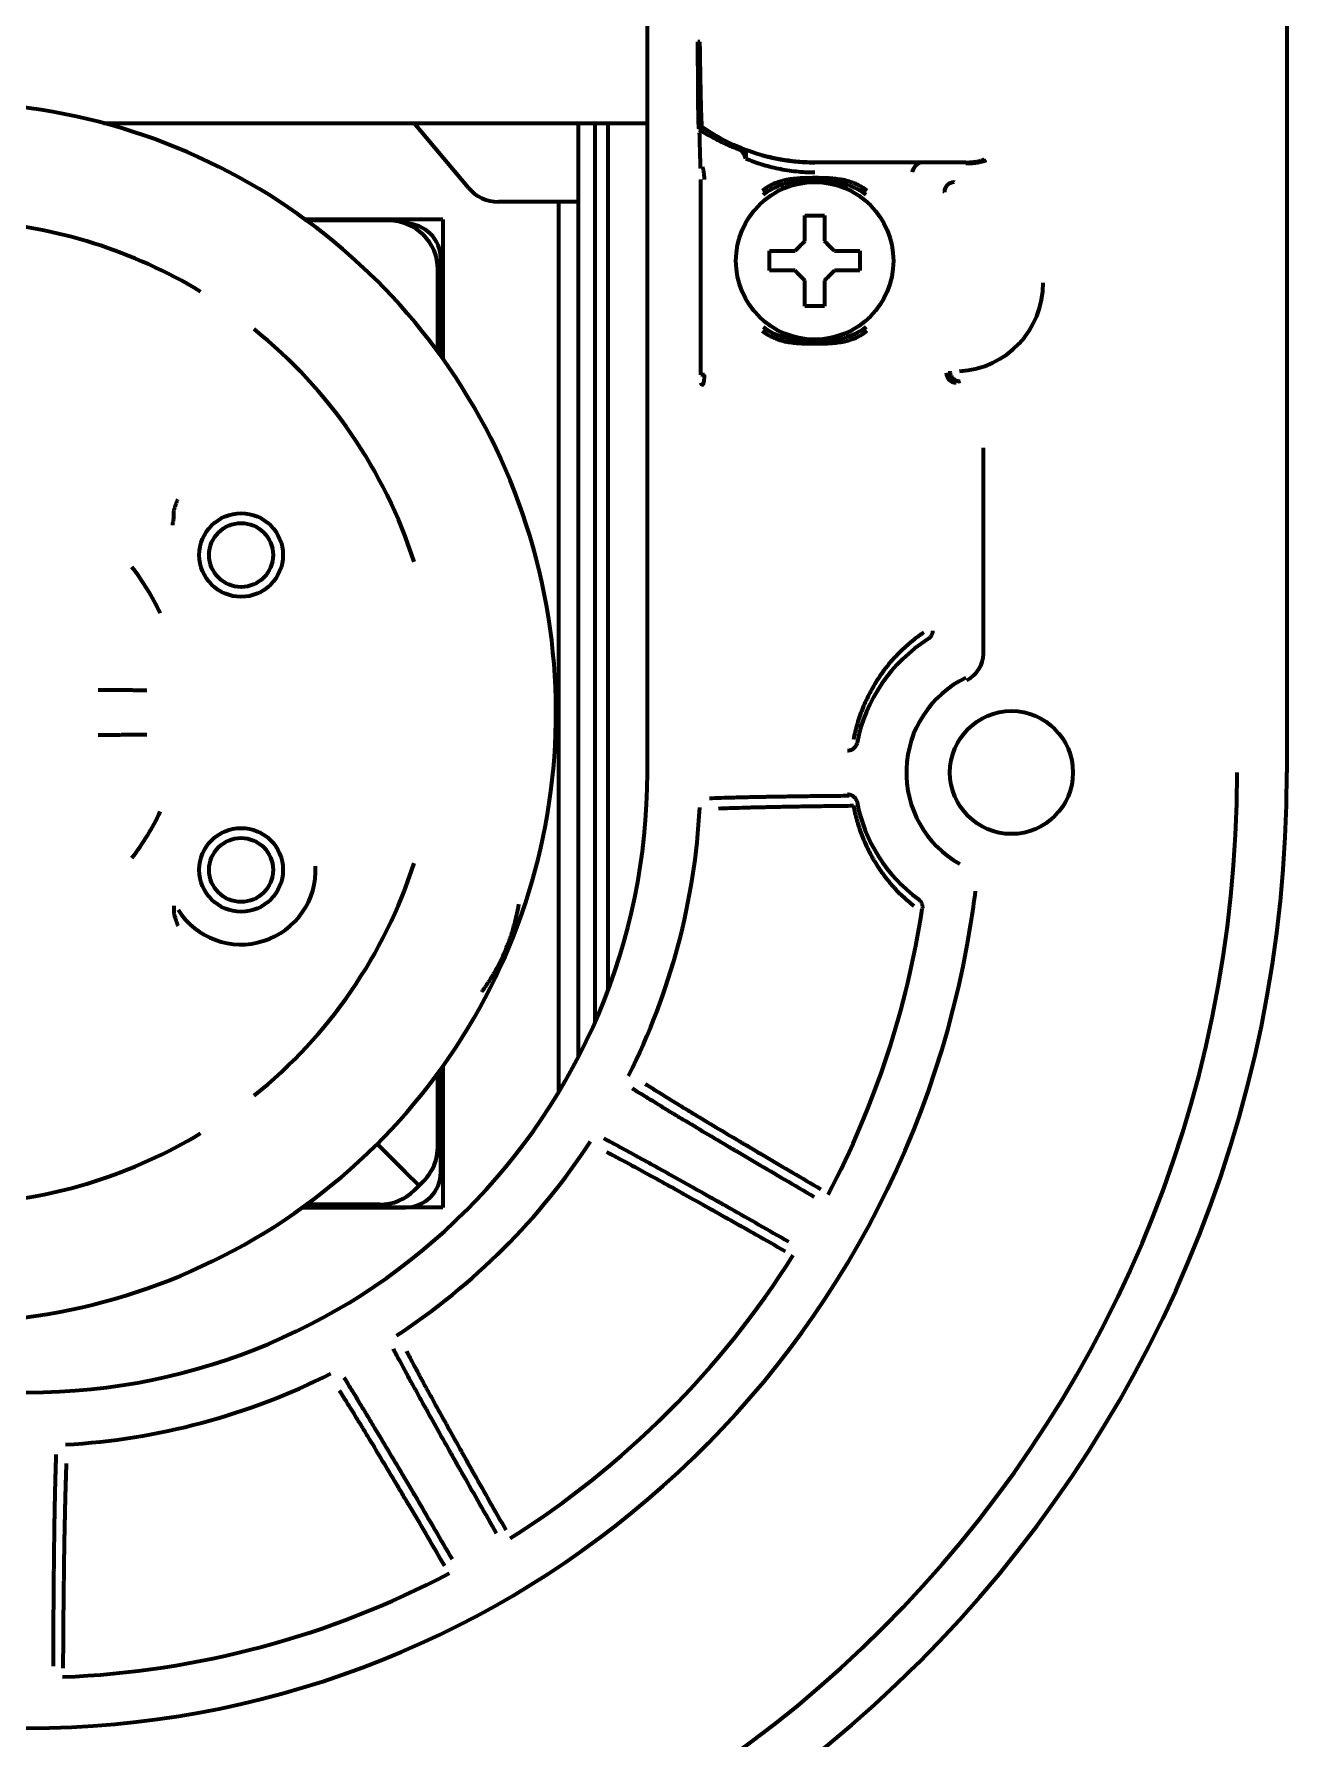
# Model space of a CAD drawing. Header units: inches. Extents: x 904 to 7172, y 213 to 5528.
# Drawn here: x 3661.4 to 3725.1, y 4371.9 to 4458.5 of the extents above; entities that cross this region are included whole.
import ezdxf

# ---------------------------------------------------------------- set-up
doc = ezdxf.new("R2010")
doc.units = ezdxf.units.IN

msp = doc.modelspace()

# ---------------------------------------------------------------- linework, layer by layer
at = {"linetype": 'Continuous', "lineweight": 70}
for p, q in [((3725.119, 4493.04), (3725.119, 4421.029)), ((3692.619, 4421.029), (3692.619, 4465.052)), ((3695.287, 4458.157), (3695.187, 4458.157)), ((3664.967, 4454.029), (3692.618, 4454.029)), ((3683.519, 4450.743), (3680.762, 4454.029)), ((3689.119, 4450.029), (3689.119, 4454.033)), ((3689.94, 4454.03), (3689.94, 4408.322)), ((3690.619, 4409.99), (3690.619, 4454.03)), ((3695.413, 4453.817), (3695.398, 4453.827)), ((3695.423, 4453.81), (3695.413, 4453.817)), ((3701.118, 4452.029), (3701.119, 4452.029)), ((3708.8, 4452.029), (3701.119, 4452.029)), ((3695.336, 4441.243), (3695.336, 4451.161)), ((3708.212, 4451.022), (3708.173, 4451.056)), ((3687.119, 4450.029), (3685.051, 4450.029)), ((3689.119, 4450.029), (3687.119, 4450.029)), ((3688.119, 4404.805), (3688.119, 4450.029)), ((3689.119, 4406.598), (3689.119, 4450.029)), ((3707.712, 4450.523), (3707.676, 4450.557)), ((3682.219, 4449.129), (3675.23, 4449.129)), ((3679.469, 4449.079), (3675.298, 4449.079)), ((3682.219, 4449.129), (3682.219, 4442.063)), ((3698.819, 4447.029), (3698.819, 4447.529)), ((3703.419, 4447.529), (3703.419, 4447.029)), ((3681.969, 4442.409), (3681.969, 4446.579)), ((3682.119, 4442.203), (3682.119, 4447.129)), ((3698.819, 4446.529), (3698.819, 4447.029)), ((3703.419, 4447.029), (3703.419, 4446.529)), ((3695.521, 4441.243), (3695.336, 4441.243)), ((3709.691, 4427.067), (3709.691, 4437.527)), ((3668.549, 4433.912), (3668.549, 4434.236)), ((3668.549, 4414.246), (3668.549, 4413.922)), ((3682.119, 4400.729), (3682.119, 4405.956)), ((3682.219, 4406.095), (3682.219, 4398.929)), ((3681.969, 4402.031), (3681.969, 4405.749)), ((3678.889, 4402.159), (3680.303, 4400.744)), ((3678.889, 4402.159), (3680.303, 4400.744)), ((3681.01, 4400.037), (3680.303, 4400.744)), ((3681.01, 4400.037), (3680.303, 4400.744)), ((3681.01, 4400.037), (3680.784, 4399.811)), ((3681.01, 4400.037), (3681.236, 4400.264)), ((3682.219, 4398.929), (3675.092, 4398.929)), ((3675.092, 4398.929), (3680.319, 4398.929)), ((3679.016, 4399.079), (3675.299, 4399.079))]:
    msp.add_line(p, q, dxfattribs=at)
for centre, radius in [((3701.119, 4447.029), 4), ((3671.969, 4432.079), 2.125), ((3671.969, 4432.079), 1.625), ((3711.119, 4421.029), 3.125), ((3671.969, 4416.079), 2.125), ((3671.969, 4416.079), 1.625)]:
    msp.add_circle(centre, radius, dxfattribs=at)
for centre, radius, start, end in [((3656.969, 4424.079), 31, 232.84125, 151.91438), ((3685.051, 4452.029), 2, 220, 270), ((3679.469, 4446.579), 2.5, 0, 90), ((3656.969, 4424.079), 24.991, 58.82427, 86.17573), ((3680.319, 4447.129), 1.8, 0, 90), ((3708.235, 4445.912), 4.499, 273.20982, 0.00262), ((3656.969, 4424.079), 24.991, 17.85299, 51.17573), ((3656.969, 4424.079), 11.996, 24.83938, 37.99537), ((3711.119, 4421.029), 7.991, 122.07594, 169.11037), ((3711.119, 4421.029), 5.342, 115.73678, 240.49967), ((3661.119, 4421.029), 64, 180, 0), ((3661.119, 4421.029), 61.472, 180, 0), ((3661.119, 4421.029), 31.5, 180, 0), ((3656.969, 4424.079), 11.996, 322.00464, 335.16062), ((3661.119, 4421.029), 34.207, 333.232, 357.02426), ((3711.119, 4421.029), 7.991, 190.88963, 233.70037), ((3671.969, 4416.079), 3.788, 212.24843, 2.83269), ((3656.969, 4424.079), 24.991, 308.82427, 342.14701), ((3659.481, 4421.293), 50.211, 350.9077, 352.80538), ((3661.119, 4421.029), 45.991, 332.21535, 351.34687), ((3661.119, 4421.029), 48.553, 189.09025, 350.90976), ((3656.969, 4424.079), 24.991, 273.82427, 301.17573), ((3661.119, 4421.029), 34.207, 303.232, 326.768), ((3679.469, 4402.031), 2.5, 315, 0), ((3680.319, 4400.729), 1.8, 270, 0), ((3679.016, 4401.579), 2.5, 270, 315), ((3661.119, 4421.029), 45.991, 302.21535, 327.78465), ((3661.119, 4421.029), 34.207, 273.232, 296.768), ((3661.119, 4421.029), 45.991, 272.21535, 297.78465)]:
    msp.add_arc(centre, radius, start, end, dxfattribs=at)
for centre, major_axis, ratio, start_param, end_param in [((3695.373, 4453.546), (-0.1, -0.0021), 0.764151, 4.696588, 6.256133), ((3697.35, 4452.229), (-0.179, -0.467), 0.50471, 3.141589, 3.792713), ((3697.35, 4452.229), (-0.179, 0.467), 0.504709, 4.520689, 5.632076), ((3697.35, 4452.229), (0.179, 0.467), 0.504708, 4.904106, 6.283182), ((3706.449, 4451.529), (0.226, 0.446), 0.711761, 0.619546, 1.917516), ((3708.212, 4450.523), (0.424, 0.265), 0.996619, 1.014163, 2.581916), ((3708.307, 4441.341), (0.186, -0.464), 0.998896, 4.332447, 5.902482), ((3695.424, 4440.834), (-0.0707, 0.0707), 0.999695, 0.785279, 2.355718), ((3708.192, 4427.067), (-1.416, -0.496), 0.998612, 1.684757, 2.803906)]:
    msp.add_ellipse(centre, major_axis=major_axis, ratio=ratio, start_param=start_param, end_param=end_param, dxfattribs=at)
for points, degree in [([(3695.241, 4453.745), (3695.238, 4453.746), (3695.234, 4453.769), (3695.226, 4453.881), (3695.218, 4454.089), (3695.21, 4454.416), (3695.202, 4454.878), (3695.197, 4455.411), (3695.193, 4455.908), (3695.19, 4456.367), (3695.189, 4456.794), (3695.188, 4457.183), (3695.187, 4457.539), (3695.187, 4457.864), (3695.187, 4458.063), (3695.187, 4458.157)], 3), ([(3695.326, 4451.712), (3695.317, 4451.935), (3695.298, 4452.465), (3695.281, 4453.158), (3695.273, 4453.546)], 3), ([(3695.373, 4453.623), (3695.376, 4453.642), (3695.382, 4453.677), (3695.389, 4453.717), (3695.396, 4453.748), (3695.402, 4453.772), (3695.407, 4453.789), (3695.412, 4453.801), (3695.416, 4453.808), (3695.419, 4453.811), (3695.421, 4453.811), (3695.422, 4453.81)], 3), ([(3695.423, 4453.809), (3695.417, 4453.813)], 1), ([(3695.521, 4451.161), (3695.52, 4451.176), (3695.519, 4451.206), (3695.516, 4451.255), (3695.513, 4451.306), (3695.508, 4451.359), (3695.502, 4451.415), (3695.496, 4451.472), (3695.487, 4451.53), (3695.478, 4451.588), (3695.467, 4451.646), (3695.455, 4451.703), (3695.441, 4451.758), (3695.432, 4451.79), (3695.426, 4451.805)], 3), ([(3700.619, 4448.029), (3700.619, 4448.083), (3700.619, 4448.191), (3700.619, 4448.353), (3700.619, 4448.512), (3700.619, 4448.667), (3700.619, 4448.819), (3700.619, 4448.976), (3700.619, 4449.142), (3700.619, 4449.265), (3700.619, 4449.329)], 3), ([(3700.619, 4449.329), (3700.785, 4449.329), (3701.119, 4449.329), (3701.452, 4449.329), (3701.619, 4449.329)], 3), ([(3700.119, 4447.529), (3700.142, 4447.553), (3700.19, 4447.6), (3700.261, 4447.672), (3700.333, 4447.743), (3700.404, 4447.815), (3700.475, 4447.886), (3700.547, 4447.957), (3700.595, 4448.005), (3700.619, 4448.029)], 3), ([(3701.619, 4448.029), (3701.645, 4448.003), (3701.696, 4447.952), (3701.77, 4447.878), (3701.841, 4447.806), (3701.911, 4447.736), (3701.981, 4447.667), (3702.049, 4447.598), (3702.095, 4447.552), (3702.119, 4447.529)], 3), ([(3702.119, 4447.529), (3702.173, 4447.529), (3702.281, 4447.529), (3702.442, 4447.529), (3702.601, 4447.529), (3702.757, 4447.529), (3702.909, 4447.529), (3703.065, 4447.529), (3703.231, 4447.529), (3703.355, 4447.529), (3703.419, 4447.529)], 3), ([(3700.119, 4446.529), (3700.064, 4446.529), (3699.956, 4446.529), (3699.795, 4446.529), (3699.636, 4446.529), (3699.48, 4446.529), (3699.328, 4446.529), (3699.172, 4446.529), (3699.006, 4446.529), (3698.882, 4446.529), (3698.819, 4446.529)], 3), ([(3700.619, 4446.029), (3700.592, 4446.055), (3700.541, 4446.106), (3700.467, 4446.18), (3700.396, 4446.252), (3700.326, 4446.322), (3700.256, 4446.391), (3700.188, 4446.46), (3700.142, 4446.506), (3700.119, 4446.529)], 3), ([(3702.119, 4446.529), (3702.095, 4446.505), (3702.047, 4446.458), (3701.976, 4446.386), (3701.904, 4446.315), (3701.833, 4446.244), (3701.762, 4446.172), (3701.69, 4446.101), (3701.642, 4446.053), (3701.619, 4446.029)], 3), ([(3701.619, 4446.029), (3701.619, 4445.975), (3701.619, 4445.867), (3701.619, 4445.705), (3701.619, 4445.546), (3701.619, 4445.391), (3701.619, 4445.239), (3701.619, 4445.083), (3701.619, 4444.916), (3701.619, 4444.793), (3701.619, 4444.729)], 3), ([(3701.619, 4444.729), (3701.452, 4444.729), (3701.119, 4444.729), (3700.785, 4444.729), (3700.619, 4444.729)], 3), ([(3708.515, 4440.921), (3708.463, 4440.899), (3708.411, 4440.879), (3708.359, 4440.86)], 3)]:
    msp.add_open_spline(points, degree=degree, dxfattribs=at)
for points, knots in [([(3695.398, 4453.827), (3695.397, 4453.827), (3695.394, 4453.832), (3695.388, 4453.877), (3695.378, 4454.031), (3695.366, 4454.305), (3695.354, 4454.712), (3695.341, 4455.218), (3695.329, 4455.751), (3695.319, 4456.255), (3695.31, 4456.717), (3695.303, 4457.138), (3695.297, 4457.521), (3695.291, 4457.856), (3695.288, 4458.065), (3695.287, 4458.157)], [0, 0, 0, 0, 0.013537, 0.087967, 0.171477, 0.265427, 0.371587, 0.484999, 0.587268, 0.677066, 0.757422, 0.829358, 0.894159, 0.952865, 1, 1, 1, 1]), ([(3695.398, 4453.827), (3695.383, 4453.837), (3695.365, 4453.843), (3695.329, 4453.846), (3695.311, 4453.842), (3695.278, 4453.825), (3695.265, 4453.812), (3695.246, 4453.781), (3695.241, 4453.763), (3695.241, 4453.745)], [0, 0, 0, 0, 0.25, 0.25, 0.5, 0.5, 0.75, 0.75, 1, 1, 1, 1]), ([(3697.35, 4452.655), (3697.334, 4452.661), (3697.302, 4452.672), (3697.255, 4452.69), (3697.208, 4452.708), (3697.161, 4452.726), (3697.113, 4452.745), (3697.066, 4452.764), (3697.018, 4452.783), (3696.971, 4452.802), (3696.923, 4452.822), (3696.876, 4452.842), (3696.828, 4452.862), (3696.78, 4452.883), (3696.732, 4452.904), (3696.685, 4452.925), (3696.637, 4452.946), (3696.589, 4452.968), (3696.541, 4452.99), (3696.493, 4453.013), (3696.445, 4453.035), (3696.384, 4453.065), (3696.31, 4453.1), (3696.224, 4453.143), (3696.138, 4453.187), (3696.053, 4453.232), (3695.967, 4453.277), (3695.882, 4453.324), (3695.797, 4453.371), (3695.712, 4453.419), (3695.627, 4453.469), (3695.542, 4453.519), (3695.457, 4453.57), (3695.401, 4453.605), (3695.373, 4453.623)], [0, 0, 0, 0, 0.022367, 0.04483, 0.067389, 0.090046, 0.112799, 0.13565, 0.158599, 0.181646, 0.204792, 0.228037, 0.251382, 0.274827, 0.298372, 0.322018, 0.345765, 0.369613, 0.393564, 0.417616, 0.441771, 0.466028, 0.509546, 0.553236, 0.5971, 0.64114, 0.685357, 0.729754, 0.774331, 0.819092, 0.864038, 0.90917, 0.95449, 1, 1, 1, 1]), ([(3701.119, 4452.029), (3700.611, 4452.029), (3700.103, 4452.068), (3699.1, 4452.222), (3698.604, 4452.337), (3697.636, 4452.641), (3697.164, 4452.83), (3696.253, 4453.278), (3695.814, 4453.537), (3695.398, 4453.827)], [0, 0, 0, 0, 0.25, 0.25, 0.5, 0.5, 0.75, 0.75, 1, 1, 1, 1]), ([(3697.529, 4452.695), (3697.339, 4452.768), (3697.154, 4452.846), (3696.79, 4453.012), (3696.611, 4453.1), (3696.26, 4453.286), (3696.088, 4453.384), (3695.751, 4453.59), (3695.585, 4453.697), (3695.422, 4453.81)], [0, 0, 0, 0, 0.25, 0.25, 0.5, 0.5, 0.75, 0.75, 1, 1, 1, 1]), ([(3697.615, 4452.229), (3697.867, 4452.125), (3698.131, 4452.028), (3698.546, 4451.899), (3698.686, 4451.859), (3698.973, 4451.785), (3699.119, 4451.75), (3699.564, 4451.658), (3699.869, 4451.61), (3700.489, 4451.546), (3700.804, 4451.529), (3701.119, 4451.529)], [0, 0, 0, 0, 0.25, 0.25, 0.375, 0.375, 0.5, 0.5, 0.75, 0.75, 1, 1, 1, 1]), ([(3698.375, 4452.413), (3698.377, 4452.412), (3698.39, 4452.409), (3698.413, 4452.402), (3698.446, 4452.393), (3698.478, 4452.384), (3698.511, 4452.375), (3698.544, 4452.366), (3698.576, 4452.358), (3698.609, 4452.349), (3698.642, 4452.341), (3698.675, 4452.332), (3698.707, 4452.324), (3698.74, 4452.316), (3698.773, 4452.308), (3698.806, 4452.3), (3698.84, 4452.292), (3698.873, 4452.284), (3698.906, 4452.277), (3698.939, 4452.269), (3698.972, 4452.262), (3699.006, 4452.255), (3699.039, 4452.248), (3699.073, 4452.241), (3699.106, 4452.234), (3699.14, 4452.227), (3699.173, 4452.22), (3699.207, 4452.213), (3699.241, 4452.207), (3699.274, 4452.201), (3699.308, 4452.194), (3699.342, 4452.188), (3699.376, 4452.182), (3699.41, 4452.176), (3699.444, 4452.17), (3699.478, 4452.165), (3699.512, 4452.159), (3699.546, 4452.153), (3699.58, 4452.148), (3699.614, 4452.143), (3699.649, 4452.138), (3699.683, 4452.133), (3699.717, 4452.128), (3699.752, 4452.123), (3699.786, 4452.118), (3699.82, 4452.114), (3699.855, 4452.109), (3699.889, 4452.105), (3699.924, 4452.101), (3699.959, 4452.097), (3699.993, 4452.093), (3700.028, 4452.089), (3700.063, 4452.085), (3700.097, 4452.081), (3700.132, 4452.078), (3700.167, 4452.074), (3700.202, 4452.071), (3700.237, 4452.068), (3700.272, 4452.065), (3700.306, 4452.062), (3700.341, 4452.059), (3700.376, 4452.057), (3700.412, 4452.054), (3700.447, 4452.052), (3700.482, 4452.049), (3700.517, 4452.047), (3700.552, 4452.045), (3700.587, 4452.043), (3700.622, 4452.041), (3700.658, 4452.04), (3700.693, 4452.038), (3700.728, 4452.037), (3700.764, 4452.035), (3700.799, 4452.034), (3700.834, 4452.033), (3700.87, 4452.032), (3700.905, 4452.031), (3700.941, 4452.031), (3700.976, 4452.03), (3701.012, 4452.03), (3701.047, 4452.029), (3701.083, 4452.029), (3701.107, 4452.029), (3701.119, 4452.029)], [0, 0, 0, 0, 0.002576, 0.015434, 0.028273, 0.041096, 0.053901, 0.066688, 0.079459, 0.092213, 0.104951, 0.117673, 0.13038, 0.143071, 0.155747, 0.168409, 0.181055, 0.193688, 0.206307, 0.218913, 0.231505, 0.244085, 0.256652, 0.269207, 0.281749, 0.294281, 0.306801, 0.319309, 0.331808, 0.344296, 0.356774, 0.369242, 0.381701, 0.394151, 0.406592, 0.419025, 0.43145, 0.443867, 0.456276, 0.468679, 0.481075, 0.493464, 0.505847, 0.518225, 0.530597, 0.542964, 0.555326, 0.567684, 0.580037, 0.592387, 0.604734, 0.617077, 0.629417, 0.641756, 0.654092, 0.666426, 0.678759, 0.69109, 0.703421, 0.715752, 0.728082, 0.740413, 0.752744, 0.765076, 0.777409, 0.789744, 0.802081, 0.81442, 0.826762, 0.839106, 0.851454, 0.863805, 0.87616, 0.88852, 0.900884, 0.913253, 0.925627, 0.938007, 0.950392, 0.962784, 0.975182, 0.987588, 1, 1, 1, 1]), ([(3708.8, 4452.029), (3708.806, 4452.029), (3708.82, 4452.029), (3708.84, 4452.029), (3708.86, 4452.029), (3708.88, 4452.03), (3708.9, 4452.03), (3708.92, 4452.031), (3708.94, 4452.031), (3708.959, 4452.032), (3708.979, 4452.033), (3708.998, 4452.034), (3709.017, 4452.035), (3709.037, 4452.036), (3709.056, 4452.037), (3709.075, 4452.038), (3709.094, 4452.04), (3709.112, 4452.041), (3709.131, 4452.043), (3709.149, 4452.045), (3709.168, 4452.047), (3709.186, 4452.049), (3709.204, 4452.051), (3709.222, 4452.053), (3709.24, 4452.055), (3709.258, 4452.058), (3709.276, 4452.06), (3709.317, 4452.066), (3709.38, 4452.078), (3709.465, 4452.096), (3709.547, 4452.118), (3709.626, 4452.144), (3709.676, 4452.163), (3709.7, 4452.173), (3709.701, 4452.173)], [0, 0, 0, 0, 0.020634, 0.041151, 0.061554, 0.081845, 0.102027, 0.122105, 0.142081, 0.161958, 0.181741, 0.201433, 0.221038, 0.240559, 0.260001, 0.279367, 0.298662, 0.31789, 0.337055, 0.356162, 0.375216, 0.39422, 0.41318, 0.4321, 0.450986, 0.469842, 0.488674, 0.507486, 0.601277, 0.69672, 0.794518, 0.895363, 0.999923, 1, 1, 1, 1]), ([(3708.8, 4451.986), (3708.808, 4451.986), (3708.823, 4451.986), (3708.847, 4451.986), (3708.87, 4451.986), (3708.893, 4451.986), (3708.916, 4451.987), (3708.939, 4451.988), (3708.962, 4451.988), (3708.984, 4451.989), (3709.007, 4451.99), (3709.029, 4451.991), (3709.051, 4451.992), (3709.073, 4451.994), (3709.095, 4451.995), (3709.116, 4451.997), (3709.138, 4451.998), (3709.159, 4452), (3709.18, 4452.002), (3709.201, 4452.004), (3709.221, 4452.006), (3709.241, 4452.008), (3709.261, 4452.011), (3709.281, 4452.013), (3709.301, 4452.015), (3709.32, 4452.018), (3709.339, 4452.021), (3709.385, 4452.027), (3709.458, 4452.04), (3709.556, 4452.061), (3709.652, 4452.085), (3709.745, 4452.114), (3709.804, 4452.135), (3709.833, 4452.147), (3709.833, 4452.147)], [0, 0, 0, 0, 0.020912, 0.041707, 0.062387, 0.082955, 0.103413, 0.123763, 0.144004, 0.164134, 0.184148, 0.204041, 0.223811, 0.243454, 0.262968, 0.282351, 0.301601, 0.320715, 0.339694, 0.358536, 0.377241, 0.395807, 0.414236, 0.432527, 0.450681, 0.468699, 0.486581, 0.504328, 0.598677, 0.695534, 0.794845, 0.896422, 0.999951, 1, 1, 1, 1]), ([(3703.791, 4450.583), (3703.702, 4450.655), (3703.608, 4450.719), (3703.413, 4450.836), (3703.312, 4450.888), (3703.154, 4450.957), (3703.101, 4450.979), (3703.019, 4451.009), (3702.991, 4451.018), (3702.936, 4451.037), (3702.797, 4451.081), (3702.656, 4451.116), (3702.427, 4451.161), (3702.196, 4451.196), (3701.96, 4451.215), (3701.781, 4451.225), (3701.721, 4451.227), (3701.601, 4451.232), (3701.541, 4451.233), (3701.361, 4451.237), (3701.24, 4451.238), (3701.06, 4451.238), (3700.999, 4451.237), (3700.879, 4451.236), (3700.819, 4451.236), (3700.639, 4451.232), (3700.52, 4451.228), (3700.164, 4451.209), (3699.93, 4451.185), (3699.669, 4451.133), (3699.64, 4451.127), (3699.583, 4451.115), (3699.554, 4451.108), (3699.469, 4451.087), (3699.3, 4451.04), (3699.138, 4450.981), (3698.928, 4450.89), (3698.827, 4450.838), (3698.704, 4450.764), (3698.679, 4450.749), (3698.631, 4450.718), (3698.607, 4450.702), (3698.536, 4450.653), (3698.49, 4450.619), (3698.446, 4450.583)], [0, 0, 0, 0, 0.0625, 0.0625, 0.125, 0.125, 0.15625, 0.15625, 0.171875, 0.171875, 0.1875, 0.25, 0.25, 0.3125, 0.375, 0.375, 0.40625, 0.40625, 0.4375, 0.4375, 0.5, 0.5, 0.53125, 0.53125, 0.5625, 0.5625, 0.625, 0.625, 0.75, 0.75, 0.765625, 0.765625, 0.78125, 0.78125, 0.8125, 0.875, 0.875, 0.9375, 0.9375, 0.953125, 0.953125, 0.96875, 0.96875, 1, 1, 1, 1]), ([(3703.739, 4450.386), (3703.649, 4450.456), (3703.555, 4450.52), (3703.36, 4450.636), (3703.259, 4450.688), (3703.103, 4450.759), (3703.051, 4450.781), (3702.97, 4450.812), (3702.943, 4450.822), (3702.889, 4450.842), (3702.753, 4450.889), (3702.615, 4450.927), (3702.28, 4451.005), (3702.052, 4451.038), (3701.704, 4451.069), (3701.587, 4451.076), (3701.354, 4451.086), (3701.237, 4451.088), (3701.061, 4451.088), (3701.003, 4451.087), (3700.886, 4451.085), (3700.827, 4451.083), (3700.653, 4451.076), (3700.537, 4451.069), (3700.191, 4451.039), (3699.962, 4451.006), (3699.709, 4450.947), (3699.68, 4450.941), (3699.624, 4450.926), (3699.596, 4450.919), (3699.513, 4450.895), (3699.457, 4450.879), (3699.294, 4450.824), (3699.187, 4450.783), (3698.98, 4450.69), (3698.879, 4450.637), (3698.757, 4450.564), (3698.733, 4450.549), (3698.684, 4450.519), (3698.661, 4450.503), (3698.59, 4450.455), (3698.543, 4450.421), (3698.498, 4450.386)], [0, 0, 0, 0, 0.0625, 0.0625, 0.125, 0.125, 0.15625, 0.15625, 0.171875, 0.171875, 0.1875, 0.25, 0.25, 0.375, 0.375, 0.4375, 0.4375, 0.5, 0.5, 0.53125, 0.53125, 0.5625, 0.5625, 0.625, 0.625, 0.75, 0.75, 0.765625, 0.765625, 0.78125, 0.78125, 0.8125, 0.8125, 0.875, 0.875, 0.9375, 0.9375, 0.953125, 0.953125, 0.96875, 0.96875, 1, 1, 1, 1]), ([(3701.619, 4449.329), (3701.619, 4449.126), (3701.619, 4448.916), (3701.619, 4448.591), (3701.619, 4448.481), (3701.619, 4448.258), (3701.619, 4448.144), (3701.619, 4448.029)], [0, 0, 0, 0, 0.5, 0.5, 0.75, 0.75, 1, 1, 1, 1]), ([(3698.819, 4447.529), (3699.021, 4447.529), (3699.231, 4447.529), (3699.556, 4447.529), (3699.666, 4447.529), (3699.89, 4447.529), (3700.003, 4447.529), (3700.119, 4447.529)], [0, 0, 0, 0, 0.5, 0.5, 0.75, 0.75, 1, 1, 1, 1]), ([(3703.419, 4446.529), (3703.216, 4446.529), (3703.006, 4446.529), (3702.681, 4446.529), (3702.571, 4446.529), (3702.347, 4446.529), (3702.234, 4446.529), (3702.119, 4446.529)], [0, 0, 0, 0, 0.5, 0.5, 0.75, 0.75, 1, 1, 1, 1]), ([(3700.619, 4444.729), (3700.619, 4444.932), (3700.619, 4445.142), (3700.619, 4445.467), (3700.619, 4445.577), (3700.619, 4445.8), (3700.619, 4445.914), (3700.619, 4446.029)], [0, 0, 0, 0, 0.5, 0.5, 0.75, 0.75, 1, 1, 1, 1]), ([(3698.446, 4443.475), (3698.535, 4443.403), (3698.629, 4443.339), (3698.824, 4443.222), (3698.925, 4443.17), (3699.083, 4443.101), (3699.136, 4443.079), (3699.218, 4443.049), (3699.246, 4443.04), (3699.301, 4443.021), (3699.44, 4442.977), (3699.581, 4442.942), (3699.81, 4442.897), (3700.041, 4442.862), (3700.277, 4442.843), (3700.456, 4442.833), (3700.516, 4442.831), (3700.636, 4442.826), (3700.696, 4442.825), (3700.876, 4442.821), (3700.997, 4442.82), (3701.177, 4442.82), (3701.238, 4442.821), (3701.358, 4442.822), (3701.418, 4442.822), (3701.598, 4442.826), (3701.717, 4442.83), (3702.073, 4442.849), (3702.307, 4442.874), (3702.568, 4442.925), (3702.597, 4442.931), (3702.654, 4442.943), (3702.683, 4442.95), (3702.769, 4442.971), (3702.937, 4443.018), (3703.099, 4443.077), (3703.309, 4443.168), (3703.41, 4443.22), (3703.533, 4443.294), (3703.558, 4443.309), (3703.606, 4443.34), (3703.63, 4443.356), (3703.701, 4443.405), (3703.747, 4443.439), (3703.791, 4443.475)], [0, 0, 0, 0, 0.0625, 0.0625, 0.125, 0.125, 0.15625, 0.15625, 0.171875, 0.171875, 0.1875, 0.25, 0.25, 0.3125, 0.375, 0.375, 0.40625, 0.40625, 0.4375, 0.4375, 0.5, 0.5, 0.53125, 0.53125, 0.5625, 0.5625, 0.625, 0.625, 0.75, 0.75, 0.765625, 0.765625, 0.78125, 0.78125, 0.8125, 0.875, 0.875, 0.9375, 0.9375, 0.953125, 0.953125, 0.96875, 0.96875, 1, 1, 1, 1]), ([(3698.498, 4443.672), (3698.589, 4443.602), (3698.682, 4443.538), (3698.877, 4443.422), (3698.978, 4443.37), (3699.134, 4443.299), (3699.186, 4443.277), (3699.267, 4443.246), (3699.294, 4443.236), (3699.348, 4443.216), (3699.484, 4443.169), (3699.622, 4443.131), (3699.957, 4443.053), (3700.185, 4443.02), (3700.533, 4442.989), (3700.65, 4442.982), (3700.883, 4442.973), (3701, 4442.97), (3701.176, 4442.97), (3701.234, 4442.971), (3701.351, 4442.973), (3701.41, 4442.975), (3701.584, 4442.982), (3701.7, 4442.989), (3702.046, 4443.019), (3702.275, 4443.052), (3702.528, 4443.111), (3702.557, 4443.117), (3702.613, 4443.132), (3702.641, 4443.139), (3702.724, 4443.163), (3702.78, 4443.179), (3702.943, 4443.234), (3703.05, 4443.275), (3703.257, 4443.368), (3703.358, 4443.421), (3703.48, 4443.494), (3703.504, 4443.509), (3703.553, 4443.539), (3703.576, 4443.555), (3703.647, 4443.604), (3703.694, 4443.637), (3703.739, 4443.672)], [0, 0, 0, 0, 0.0625, 0.0625, 0.125, 0.125, 0.15625, 0.15625, 0.171875, 0.171875, 0.1875, 0.25, 0.25, 0.375, 0.375, 0.4375, 0.4375, 0.5, 0.5, 0.53125, 0.53125, 0.5625, 0.5625, 0.625, 0.625, 0.75, 0.75, 0.765625, 0.765625, 0.78125, 0.78125, 0.8125, 0.8125, 0.875, 0.875, 0.9375, 0.9375, 0.953125, 0.953125, 0.96875, 0.96875, 1, 1, 1, 1]), ([(3707.988, 4441.42), (3707.988, 4441.386), (3707.991, 4441.352), (3708.005, 4441.286), (3708.015, 4441.254), (3708.042, 4441.191), (3708.059, 4441.162), (3708.097, 4441.106), (3708.12, 4441.08), (3708.169, 4441.034), (3708.196, 4441.013), (3708.253, 4440.977), (3708.284, 4440.962), (3708.348, 4440.939), (3708.381, 4440.931), (3708.447, 4440.921), (3708.481, 4440.919), (3708.515, 4440.921)], [0, 0, 0, 0, 0.125, 0.125, 0.25, 0.25, 0.375, 0.375, 0.5, 0.5, 0.625, 0.625, 0.75, 0.75, 0.875, 0.875, 1, 1, 1, 1]), ([(3695.424, 4440.734), (3695.425, 4440.735), (3695.426, 4440.735), (3695.428, 4440.735), (3695.43, 4440.736), (3695.432, 4440.737), (3695.433, 4440.738), (3695.435, 4440.74), (3695.437, 4440.741), (3695.439, 4440.743), (3695.441, 4440.745), (3695.443, 4440.747), (3695.444, 4440.749), (3695.446, 4440.752), (3695.448, 4440.754), (3695.45, 4440.757), (3695.451, 4440.76), (3695.453, 4440.763), (3695.455, 4440.766), (3695.456, 4440.77), (3695.458, 4440.773), (3695.46, 4440.777), (3695.461, 4440.78), (3695.463, 4440.784), (3695.464, 4440.788), (3695.466, 4440.792), (3695.467, 4440.796), (3695.469, 4440.801), (3695.47, 4440.805), (3695.472, 4440.809), (3695.473, 4440.814), (3695.474, 4440.819), (3695.476, 4440.824), (3695.477, 4440.828), (3695.479, 4440.833), (3695.48, 4440.838), (3695.481, 4440.844), (3695.482, 4440.849), (3695.484, 4440.854), (3695.485, 4440.86), (3695.486, 4440.865), (3695.487, 4440.87), (3695.488, 4440.876), (3695.49, 4440.882), (3695.491, 4440.887), (3695.492, 4440.893), (3695.493, 4440.899), (3695.495, 4440.912), (3695.499, 4440.935), (3695.504, 4440.967), (3695.508, 4441.003), (3695.511, 4441.035), (3695.514, 4441.062), (3695.515, 4441.081), (3695.516, 4441.1), (3695.517, 4441.119), (3695.518, 4441.138), (3695.519, 4441.156), (3695.52, 4441.175), (3695.52, 4441.193), (3695.52, 4441.21), (3695.521, 4441.226), (3695.521, 4441.237), (3695.521, 4441.243)], [0, 0, 0, 0, 0.015383, 0.030642, 0.04578, 0.060796, 0.07569, 0.090464, 0.105118, 0.119651, 0.134066, 0.148361, 0.162537, 0.176595, 0.190535, 0.204357, 0.218062, 0.231651, 0.245122, 0.258478, 0.271717, 0.284841, 0.297849, 0.310743, 0.323521, 0.336185, 0.348735, 0.361171, 0.373493, 0.385703, 0.397799, 0.409782, 0.421652, 0.43341, 0.445056, 0.45659, 0.468013, 0.479324, 0.490524, 0.501614, 0.512592, 0.523459, 0.534216, 0.544863, 0.5554, 0.565828, 0.576145, 0.586353, 0.635571, 0.684796, 0.734095, 0.783531, 0.806444, 0.828729, 0.850396, 0.871438, 0.891831, 0.911565, 0.930648, 0.949062, 0.966772, 0.983755, 1, 1, 1, 1]), ([(3668.549, 4434.236), (3668.549, 4434.258), (3668.551, 4434.28), (3668.556, 4434.324), (3668.561, 4434.345), (3668.568, 4434.367)], [0, 0, 0, 0, 0.5, 0.5, 1, 1, 1, 1]), ([(3668.568, 4434.367), (3668.596, 4434.46), (3668.626, 4434.552), (3668.673, 4434.691), (3668.689, 4434.737), (3668.714, 4434.806), (3668.722, 4434.828), (3668.739, 4434.874), (3668.748, 4434.897), (3668.757, 4434.92)], [0, 0, 0, 0, 0.5, 0.5, 0.75, 0.75, 0.875, 0.875, 1, 1, 1, 1]), ([(3668.491, 4433.602), (3668.5, 4433.646), (3668.508, 4433.694), (3668.527, 4433.798), (3668.537, 4433.853), (3668.549, 4433.912)], [0, 0, 0, 0, 0.5, 0.5, 1, 1, 1, 1]), ([(3706.659, 4428.136), (3706.601, 4428.097), (3706.543, 4428.057), (3706.428, 4427.976), (3706.259, 4427.853), (3706.095, 4427.725), (3705.776, 4427.46), (3705.573, 4427.274), (3705.187, 4426.883), (3705.003, 4426.678), (3704.786, 4426.408), (3704.743, 4426.354), (3704.658, 4426.244), (3704.617, 4426.188), (3704.494, 4426.02), (3704.415, 4425.906), (3704.187, 4425.559), (3704.047, 4425.32), (3703.79, 4424.83), (3703.673, 4424.578), (3703.541, 4424.254), (3703.515, 4424.189), (3703.466, 4424.057), (3703.393, 4423.86), (3703.329, 4423.659), (3703.208, 4423.255), (3703.141, 4422.982), (3703.087, 4422.703)], [0, 0, 0, 0, 0.03125, 0.03125, 0.0625, 0.125, 0.125, 0.25, 0.25, 0.375, 0.375, 0.40625, 0.40625, 0.4375, 0.4375, 0.5, 0.5, 0.625, 0.625, 0.75, 0.75, 0.78125, 0.78125, 0.8125, 0.875, 0.875, 1, 1, 1, 1]), ([(3707.11, 4428.225), (3707.11, 4428.182), (3707.105, 4428.141), (3707.091, 4428.09), (3707.088, 4428.079), (3707.082, 4428.059), (3707.078, 4428.049), (3707.066, 4428.02), (3707.048, 4427.982), (3707.026, 4427.946), (3707.007, 4427.921), (3707, 4427.912), (3706.987, 4427.896), (3706.98, 4427.888), (3706.943, 4427.85), (3706.911, 4427.823), (3706.875, 4427.8)], [0, 0, 0, 0, 0.25, 0.25, 0.3125, 0.3125, 0.375, 0.375, 0.5, 0.625, 0.625, 0.6875, 0.6875, 0.75, 0.75, 1, 1, 1, 1]), ([(3667.182, 4425.199), (3667.1, 4425.2), (3667.015, 4425.201), (3666.838, 4425.202), (3666.654, 4425.203), (3666.458, 4425.204), (3666.331, 4425.205), (3666.305, 4425.205), (3666.254, 4425.205), (3666.228, 4425.205), (3666.149, 4425.206), (3666.097, 4425.206), (3665.937, 4425.206), (3665.722, 4425.207), (3665.5, 4425.208), (3665.332, 4425.208), (3665.247, 4425.208), (3665.162, 4425.208), (3665.104, 4425.208), (3665.075, 4425.208), (3664.931, 4425.208), (3664.816, 4425.208), (3664.7, 4425.208)], [0, 0, 0, 0, 0.125, 0.125, 0.25, 0.375, 0.375, 0.40625, 0.40625, 0.4375, 0.4375, 0.5, 0.5, 0.625, 0.75, 0.75, 0.8125, 0.84375, 0.84375, 0.875, 0.875, 1, 1, 1, 1]), ([(3664.7, 4422.95), (3664.816, 4422.95), (3664.931, 4422.95), (3665.159, 4422.95), (3665.384, 4422.95), (3665.606, 4422.951), (3665.744, 4422.951), (3665.772, 4422.951), (3665.826, 4422.951), (3665.854, 4422.951), (3665.935, 4422.952), (3665.989, 4422.952), (3666.149, 4422.952), (3666.355, 4422.953), (3666.552, 4422.954), (3666.695, 4422.955), (3666.765, 4422.956), (3666.834, 4422.956), (3666.88, 4422.956), (3666.902, 4422.956), (3667.014, 4422.957), (3667.1, 4422.958), (3667.182, 4422.959)], [0, 0, 0, 0, 0.125, 0.125, 0.25, 0.375, 0.375, 0.40625, 0.40625, 0.4375, 0.4375, 0.5, 0.5, 0.625, 0.75, 0.75, 0.8125, 0.84375, 0.84375, 0.875, 0.875, 1, 1, 1, 1]), ([(3703.271, 4422.539), (3703.266, 4422.51), (3703.258, 4422.482), (3703.243, 4422.442), (3703.237, 4422.429), (3703.224, 4422.403), (3703.218, 4422.39), (3703.195, 4422.353), (3703.179, 4422.33), (3703.151, 4422.297), (3703.141, 4422.286), (3703.12, 4422.266), (3703.109, 4422.256), (3703.076, 4422.229), (3703.052, 4422.212), (3703.015, 4422.191), (3703.002, 4422.185), (3702.976, 4422.172), (3702.962, 4422.167), (3702.921, 4422.152), (3702.866, 4422.138), (3702.809, 4422.133), (3702.78, 4422.133)], [0, 0, 0, 0, 0.125, 0.125, 0.1875, 0.1875, 0.25, 0.25, 0.375, 0.375, 0.4375, 0.4375, 0.5, 0.5, 0.625, 0.625, 0.6875, 0.6875, 0.75, 0.75, 0.875, 1, 1, 1, 1]), ([(3695.778, 4419.727), (3695.958, 4419.734), (3696.154, 4419.741), (3696.578, 4419.754), (3697.032, 4419.767), (3697.547, 4419.779), (3697.957, 4419.788), (3698.097, 4419.791), (3698.314, 4419.795), (3698.424, 4419.797), (3698.536, 4419.799), (3698.611, 4419.8), (3698.649, 4419.801), (3698.991, 4419.807), (3699.306, 4419.812), (3699.959, 4419.822), (3700.633, 4419.832), (3701.352, 4419.84), (3702.092, 4419.848), (3702.473, 4419.851), (3702.866, 4419.855)], [0, 0, 0, 0, 0.125, 0.125, 0.25, 0.375, 0.375, 0.4375, 0.4375, 0.46875, 0.484375, 0.484375, 0.5, 0.5, 0.625, 0.625, 0.75, 0.875, 0.875, 1, 1, 1, 1]), ([(3702.78, 4419.925), (3702.809, 4419.925), (3702.837, 4419.923), (3702.88, 4419.915), (3702.894, 4419.912), (3702.922, 4419.905), (3702.936, 4419.901), (3702.976, 4419.886), (3703.002, 4419.874), (3703.04, 4419.853), (3703.052, 4419.845), (3703.076, 4419.828), (3703.087, 4419.82), (3703.121, 4419.792), (3703.141, 4419.772), (3703.169, 4419.739), (3703.178, 4419.728), (3703.195, 4419.705), (3703.203, 4419.693), (3703.225, 4419.656), (3703.237, 4419.63), (3703.253, 4419.589), (3703.257, 4419.576), (3703.265, 4419.548), (3703.269, 4419.534), (3703.271, 4419.519)], [0, 0, 0, 0, 0.125, 0.125, 0.1875, 0.1875, 0.25, 0.25, 0.375, 0.375, 0.4375, 0.4375, 0.5, 0.5, 0.625, 0.625, 0.6875, 0.6875, 0.75, 0.75, 0.875, 0.875, 0.9375, 0.9375, 1, 1, 1, 1]), ([(3696.234, 4419.204), (3696.407, 4419.211), (3696.596, 4419.218), (3697.004, 4419.233), (3697.442, 4419.247), (3697.939, 4419.26), (3698.333, 4419.27), (3698.469, 4419.273), (3698.678, 4419.277), (3698.748, 4419.279), (3698.891, 4419.282), (3698.964, 4419.284), (3699.183, 4419.288), (3699.333, 4419.291), (3699.563, 4419.296), (3699.64, 4419.297), (3699.796, 4419.3), (3699.875, 4419.301), (3700.272, 4419.308), (3700.599, 4419.314), (3701.275, 4419.324), (3701.623, 4419.329), (3702.339, 4419.338), (3702.707, 4419.342), (3703.086, 4419.346)], [0, 0, 0, 0, 0.125, 0.125, 0.25, 0.375, 0.375, 0.4375, 0.4375, 0.46875, 0.46875, 0.5, 0.5, 0.5625, 0.5625, 0.59375, 0.59375, 0.625, 0.625, 0.75, 0.75, 0.875, 0.875, 1, 1, 1, 1]), ([(3703.086, 4419.346), (3703.11, 4419.219), (3703.137, 4419.093), (3703.196, 4418.844), (3703.228, 4418.72), (3703.332, 4418.353), (3703.412, 4418.113), (3703.591, 4417.642), (3703.69, 4417.411), (3703.855, 4417.071), (3703.912, 4416.958), (3704.002, 4416.791), (3704.033, 4416.736), (3704.096, 4416.626), (3704.127, 4416.572), (3704.289, 4416.301), (3704.428, 4416.092), (3704.723, 4415.686), (3704.88, 4415.491), (3705.129, 4415.207), (3705.214, 4415.114), (3705.346, 4414.978), (3705.391, 4414.933), (3705.481, 4414.844), (3705.527, 4414.799), (3705.758, 4414.581), (3705.951, 4414.415), (3706.153, 4414.258)], [0, 0, 0, 0, 0.0625, 0.0625, 0.125, 0.125, 0.25, 0.25, 0.375, 0.375, 0.4375, 0.4375, 0.46875, 0.46875, 0.5, 0.5, 0.625, 0.625, 0.75, 0.75, 0.8125, 0.8125, 0.84375, 0.84375, 0.875, 0.875, 1, 1, 1, 1]), ([(3706.388, 4414.589), (3706.425, 4414.562), (3706.457, 4414.53), (3706.499, 4414.476), (3706.512, 4414.457), (3706.535, 4414.418), (3706.545, 4414.398), (3706.562, 4414.356), (3706.57, 4414.335), (3706.581, 4414.29), (3706.59, 4414.246), (3706.592, 4414.201), (3706.592, 4414.155), (3706.59, 4414.132), (3706.586, 4414.11)], [0, 0, 0, 0, 0.25, 0.25, 0.375, 0.375, 0.5, 0.5, 0.625, 0.625, 0.75, 0.875, 0.875, 1, 1, 1, 1]), ([(3668.549, 4413.922), (3668.549, 4413.9), (3668.551, 4413.878), (3668.556, 4413.834), (3668.561, 4413.813), (3668.568, 4413.791)], [0, 0, 0, 0, 0.5, 0.5, 1, 1, 1, 1]), ([(3668.568, 4413.791), (3668.596, 4413.698), (3668.626, 4413.606), (3668.673, 4413.467), (3668.689, 4413.421), (3668.714, 4413.353), (3668.722, 4413.33), (3668.739, 4413.284), (3668.748, 4413.261), (3668.757, 4413.238)], [0, 0, 0, 0, 0.5, 0.5, 0.75, 0.75, 0.875, 0.875, 1, 1, 1, 1]), ([(3684.198, 4409.887), (3684.32, 4410.05), (3684.435, 4410.217), (3684.657, 4410.557), (3684.762, 4410.73), (3684.963, 4411.083), (3685.059, 4411.262), (3685.194, 4411.536), (3685.238, 4411.629), (3685.324, 4411.814), (3685.365, 4411.908), (3685.445, 4412.096), (3685.483, 4412.19), (3685.557, 4412.38), (3685.593, 4412.475), (3685.696, 4412.763), (3685.759, 4412.956), (3685.844, 4413.248), (3685.872, 4413.346), (3685.923, 4413.543), (3685.947, 4413.642), (3686.016, 4413.939), (3686.055, 4414.138), (3686.089, 4414.339)], [0, 0, 0, 0, 0.125, 0.125, 0.25, 0.25, 0.375, 0.375, 0.4375, 0.4375, 0.5, 0.5, 0.5625, 0.5625, 0.625, 0.625, 0.75, 0.75, 0.8125, 0.8125, 0.875, 0.875, 1, 1, 1, 1]), ([(3701.096, 4399.458), (3700.587, 4399.754), (3700.091, 4400.044), (3699.119, 4400.612), (3698.645, 4400.89), (3697.95, 4401.299), (3697.721, 4401.434), (3697.382, 4401.634), (3697.269, 4401.7), (3697.102, 4401.799), (3697.046, 4401.832), (3696.935, 4401.898), (3696.88, 4401.93), (3696.388, 4402.222), (3695.97, 4402.47), (3695.175, 4402.944), (3694.797, 4403.17), (3694.259, 4403.493), (3694.085, 4403.598), (3693.874, 4403.725), (3693.832, 4403.751), (3693.749, 4403.801), (3693.708, 4403.826), (3693.585, 4403.901), (3693.505, 4403.949), (3693.112, 4404.188), (3692.825, 4404.364), (3692.301, 4404.686), (3692.065, 4404.833), (3691.856, 4404.965)], [0, 0, 0, 0, 0.125, 0.125, 0.25, 0.25, 0.3125, 0.3125, 0.34375, 0.34375, 0.359375, 0.359375, 0.375, 0.375, 0.5, 0.5, 0.625, 0.625, 0.6875, 0.6875, 0.703125, 0.703125, 0.71875, 0.71875, 0.75, 0.75, 0.875, 0.875, 1, 1, 1, 1]), ([(3701.432, 4399.846), (3700.942, 4400.132), (3700.463, 4400.413), (3699.525, 4400.963), (3699.068, 4401.233), (3698.397, 4401.629), (3698.176, 4401.76), (3697.849, 4401.954), (3697.741, 4402.018), (3697.579, 4402.114), (3697.525, 4402.146), (3697.419, 4402.209), (3697.366, 4402.241), (3696.89, 4402.524), (3696.487, 4402.764), (3695.72, 4403.224), (3695.355, 4403.444), (3694.837, 4403.758), (3694.669, 4403.86), (3694.465, 4403.983), (3694.425, 4404.008), (3694.345, 4404.057), (3694.305, 4404.081), (3694.186, 4404.154), (3694.031, 4404.248), (3693.882, 4404.34), (3693.773, 4404.407), (3693.737, 4404.429), (3693.665, 4404.473), (3693.489, 4404.582), (3693.322, 4404.685), (3692.942, 4404.921), (3692.715, 4405.064), (3692.513, 4405.193)], [0, 0, 0, 0, 0.125, 0.125, 0.25, 0.25, 0.3125, 0.3125, 0.34375, 0.34375, 0.359375, 0.359375, 0.375, 0.375, 0.5, 0.5, 0.625, 0.625, 0.6875, 0.6875, 0.703125, 0.703125, 0.71875, 0.71875, 0.75, 0.78125, 0.78125, 0.796875, 0.796875, 0.8125, 0.875, 0.875, 1, 1, 1, 1]), ([(3690.399, 4402.442), (3690.618, 4402.326), (3690.862, 4402.196), (3691.401, 4401.905), (3691.696, 4401.745), (3692.175, 4401.483), (3692.341, 4401.391), (3692.599, 4401.249), (3692.687, 4401.201), (3692.821, 4401.126), (3692.866, 4401.102), (3692.957, 4401.051), (3693.002, 4401.026), (3693.416, 4400.797), (3693.803, 4400.581), (3694.611, 4400.13), (3695.033, 4399.893), (3695.692, 4399.522), (3695.917, 4399.395), (3696.203, 4399.233), (3696.26, 4399.201), (3696.376, 4399.136), (3696.434, 4399.103), (3696.609, 4399.004), (3696.726, 4398.937), (3697.315, 4398.604), (3697.796, 4398.331), (3698.777, 4397.771), (3699.278, 4397.486), (3699.788, 4397.193)], [0, 0, 0, 0, 0.125, 0.125, 0.25, 0.25, 0.3125, 0.3125, 0.34375, 0.34375, 0.359375, 0.359375, 0.375, 0.375, 0.5, 0.5, 0.625, 0.625, 0.6875, 0.6875, 0.703125, 0.703125, 0.71875, 0.71875, 0.75, 0.75, 0.875, 0.875, 1, 1, 1, 1]), ([(3690.531, 4401.759), (3690.742, 4401.648), (3690.979, 4401.523), (3691.501, 4401.245), (3691.786, 4401.091), (3692.249, 4400.839), (3692.409, 4400.752), (3692.659, 4400.615), (3692.744, 4400.568), (3692.874, 4400.497), (3692.917, 4400.473), (3693.005, 4400.425), (3693.049, 4400.401), (3693.45, 4400.181), (3693.823, 4399.974), (3694.605, 4399.54), (3695.013, 4399.312), (3695.65, 4398.955), (3695.867, 4398.834), (3696.144, 4398.678), (3696.199, 4398.647), (3696.311, 4398.584), (3696.367, 4398.552), (3696.536, 4398.457), (3696.763, 4398.329), (3696.993, 4398.199), (3697.225, 4398.069), (3697.342, 4398.003), (3697.692, 4397.804), (3697.928, 4397.671), (3698.643, 4397.265), (3699.128, 4396.99), (3699.621, 4396.708)], [0, 0, 0, 0, 0.125, 0.125, 0.25, 0.25, 0.3125, 0.3125, 0.34375, 0.34375, 0.359375, 0.359375, 0.375, 0.375, 0.5, 0.5, 0.625, 0.625, 0.6875, 0.6875, 0.703125, 0.703125, 0.71875, 0.71875, 0.75, 0.78125, 0.78125, 0.8125, 0.8125, 0.875, 0.875, 1, 1, 1, 1]), ([(3684.954, 4382.36), (3684.662, 4382.87), (3684.377, 4383.369), (3683.82, 4384.347), (3683.548, 4384.825), (3683.15, 4385.527), (3683.019, 4385.758), (3682.826, 4386.101), (3682.762, 4386.214), (3682.666, 4386.384), (3682.634, 4386.44), (3682.571, 4386.552), (3682.54, 4386.608), (3682.259, 4387.107), (3682.021, 4387.53), (3681.569, 4388.339), (3681.355, 4388.724), (3681.051, 4389.272), (3680.953, 4389.45), (3680.834, 4389.666), (3680.81, 4389.709), (3680.763, 4389.795), (3680.74, 4389.837), (3680.671, 4389.963), (3680.626, 4390.045), (3680.405, 4390.447), (3680.244, 4390.743), (3679.952, 4391.285), (3679.821, 4391.53), (3679.706, 4391.748)], [0, 0, 0, 0, 0.125, 0.125, 0.25, 0.25, 0.3125, 0.3125, 0.34375, 0.34375, 0.359375, 0.359375, 0.375, 0.375, 0.5, 0.5, 0.625, 0.625, 0.6875, 0.6875, 0.703125, 0.703125, 0.71875, 0.71875, 0.75, 0.75, 0.875, 0.875, 1, 1, 1, 1]), ([(3685.439, 4382.527), (3685.158, 4383.02), (3684.883, 4383.503), (3684.347, 4384.448), (3684.085, 4384.91), (3683.703, 4385.589), (3683.577, 4385.812), (3683.391, 4386.144), (3683.329, 4386.254), (3683.237, 4386.418), (3683.206, 4386.472), (3683.146, 4386.581), (3683.115, 4386.634), (3682.845, 4387.117), (3682.617, 4387.527), (3682.182, 4388.309), (3681.976, 4388.682), (3681.684, 4389.212), (3681.589, 4389.385), (3681.475, 4389.594), (3681.452, 4389.636), (3681.407, 4389.718), (3681.385, 4389.759), (3681.318, 4389.881), (3681.231, 4390.04), (3681.148, 4390.194), (3681.066, 4390.345), (3681.026, 4390.419), (3680.91, 4390.635), (3680.836, 4390.773), (3680.625, 4391.168), (3680.499, 4391.405), (3680.389, 4391.617)], [0, 0, 0, 0, 0.125, 0.125, 0.25, 0.25, 0.3125, 0.3125, 0.34375, 0.34375, 0.359375, 0.359375, 0.375, 0.375, 0.5, 0.5, 0.625, 0.625, 0.6875, 0.6875, 0.703125, 0.703125, 0.71875, 0.71875, 0.75, 0.78125, 0.78125, 0.8125, 0.8125, 0.875, 0.875, 1, 1, 1, 1]), ([(3677.183, 4390.292), (3677.314, 4390.082), (3677.461, 4389.847), (3677.782, 4389.326), (3677.957, 4389.04), (3678.241, 4388.573), (3678.339, 4388.411), (3678.491, 4388.159), (3678.543, 4388.073), (3678.622, 4387.942), (3678.649, 4387.898), (3678.702, 4387.809), (3678.729, 4387.764), (3678.973, 4387.358), (3679.2, 4386.979), (3679.674, 4386.184), (3679.921, 4385.768), (3680.307, 4385.116), (3680.438, 4384.894), (3680.605, 4384.611), (3680.638, 4384.554), (3680.706, 4384.44), (3680.74, 4384.382), (3680.842, 4384.209), (3680.91, 4384.093), (3681.253, 4383.51), (3681.533, 4383.033), (3682.103, 4382.058), (3682.394, 4381.56), (3682.689, 4381.052)], [0, 0, 0, 0, 0.125, 0.125, 0.25, 0.25, 0.3125, 0.3125, 0.34375, 0.34375, 0.359375, 0.359375, 0.375, 0.375, 0.5, 0.5, 0.625, 0.625, 0.6875, 0.6875, 0.703125, 0.703125, 0.71875, 0.71875, 0.75, 0.75, 0.875, 0.875, 1, 1, 1, 1]), ([(3676.955, 4389.635), (3677.083, 4389.433), (3677.226, 4389.206), (3677.538, 4388.704), (3677.708, 4388.429), (3677.983, 4387.979), (3678.078, 4387.823), (3678.227, 4387.58), (3678.277, 4387.497), (3678.353, 4387.37), (3678.379, 4387.328), (3678.431, 4387.242), (3678.457, 4387.199), (3678.694, 4386.808), (3678.914, 4386.442), (3679.374, 4385.676), (3679.613, 4385.275), (3679.987, 4384.647), (3680.114, 4384.433), (3680.276, 4384.16), (3680.308, 4384.105), (3680.374, 4383.995), (3680.407, 4383.939), (3680.505, 4383.772), (3680.638, 4383.548), (3680.772, 4383.321), (3680.908, 4383.091), (3680.976, 4382.976), (3681.18, 4382.629), (3681.318, 4382.395), (3681.734, 4381.687), (3682.016, 4381.206), (3682.302, 4380.715)], [0, 0, 0, 0, 0.125, 0.125, 0.25, 0.25, 0.3125, 0.3125, 0.34375, 0.34375, 0.359375, 0.359375, 0.375, 0.375, 0.5, 0.5, 0.625, 0.625, 0.6875, 0.6875, 0.703125, 0.703125, 0.71875, 0.71875, 0.75, 0.78125, 0.78125, 0.8125, 0.8125, 0.875, 0.875, 1, 1, 1, 1]), ([(3662.426, 4375.623), (3662.428, 4376.211), (3662.431, 4376.786), (3662.437, 4377.911), (3662.441, 4378.461), (3662.448, 4379.267), (3662.45, 4379.533), (3662.454, 4379.927), (3662.455, 4380.057), (3662.457, 4380.252), (3662.457, 4380.316), (3662.459, 4380.445), (3662.459, 4380.509), (3662.466, 4381.081), (3662.472, 4381.567), (3662.484, 4382.493), (3662.491, 4382.934), (3662.502, 4383.561), (3662.506, 4383.764), (3662.511, 4384.011), (3662.512, 4384.06), (3662.514, 4384.157), (3662.515, 4384.205), (3662.518, 4384.349), (3662.52, 4384.442), (3662.53, 4384.901), (3662.539, 4385.238), (3662.557, 4385.853), (3662.566, 4386.13), (3662.575, 4386.377)], [0, 0, 0, 0, 0.125, 0.125, 0.25, 0.25, 0.3125, 0.3125, 0.34375, 0.34375, 0.359375, 0.359375, 0.375, 0.375, 0.5, 0.5, 0.625, 0.625, 0.6875, 0.6875, 0.703125, 0.703125, 0.71875, 0.71875, 0.75, 0.75, 0.875, 0.875, 1, 1, 1, 1]), ([(3662.93, 4375.525), (3662.933, 4376.092), (3662.936, 4376.648), (3662.944, 4377.735), (3662.949, 4378.266), (3662.957, 4379.045), (3662.96, 4379.301), (3662.964, 4379.682), (3662.966, 4379.808), (3662.968, 4379.995), (3662.969, 4380.058), (3662.97, 4380.182), (3662.971, 4380.244), (3662.978, 4380.797), (3662.985, 4381.266), (3663, 4382.161), (3663.008, 4382.587), (3663.02, 4383.192), (3663.025, 4383.389), (3663.03, 4383.627), (3663.031, 4383.675), (3663.033, 4383.769), (3663.034, 4383.815), (3663.038, 4383.954), (3663.042, 4384.136), (3663.047, 4384.31), (3663.052, 4384.482), (3663.054, 4384.566), (3663.061, 4384.811), (3663.066, 4384.968), (3663.081, 4385.415), (3663.091, 4385.684), (3663.101, 4385.922)], [0, 0, 0, 0, 0.125, 0.125, 0.25, 0.25, 0.3125, 0.3125, 0.34375, 0.34375, 0.359375, 0.359375, 0.375, 0.375, 0.5, 0.5, 0.625, 0.625, 0.6875, 0.6875, 0.703125, 0.703125, 0.71875, 0.71875, 0.75, 0.78125, 0.78125, 0.8125, 0.8125, 0.875, 0.875, 1, 1, 1, 1])]:
    msp.add_open_spline(points, degree=3, knots=knots, dxfattribs=at)
msp.add_rational_spline([(3695.422, 4453.81), (3695.347, 4453.862), (3695.265, 4453.82), (3695.265, 4453.728)], [1.36619164033, 0.877938591462, 0.877936119901, 1.36618422565], degree=3, dxfattribs=at)

doc.saveas('drawing.dxf')
